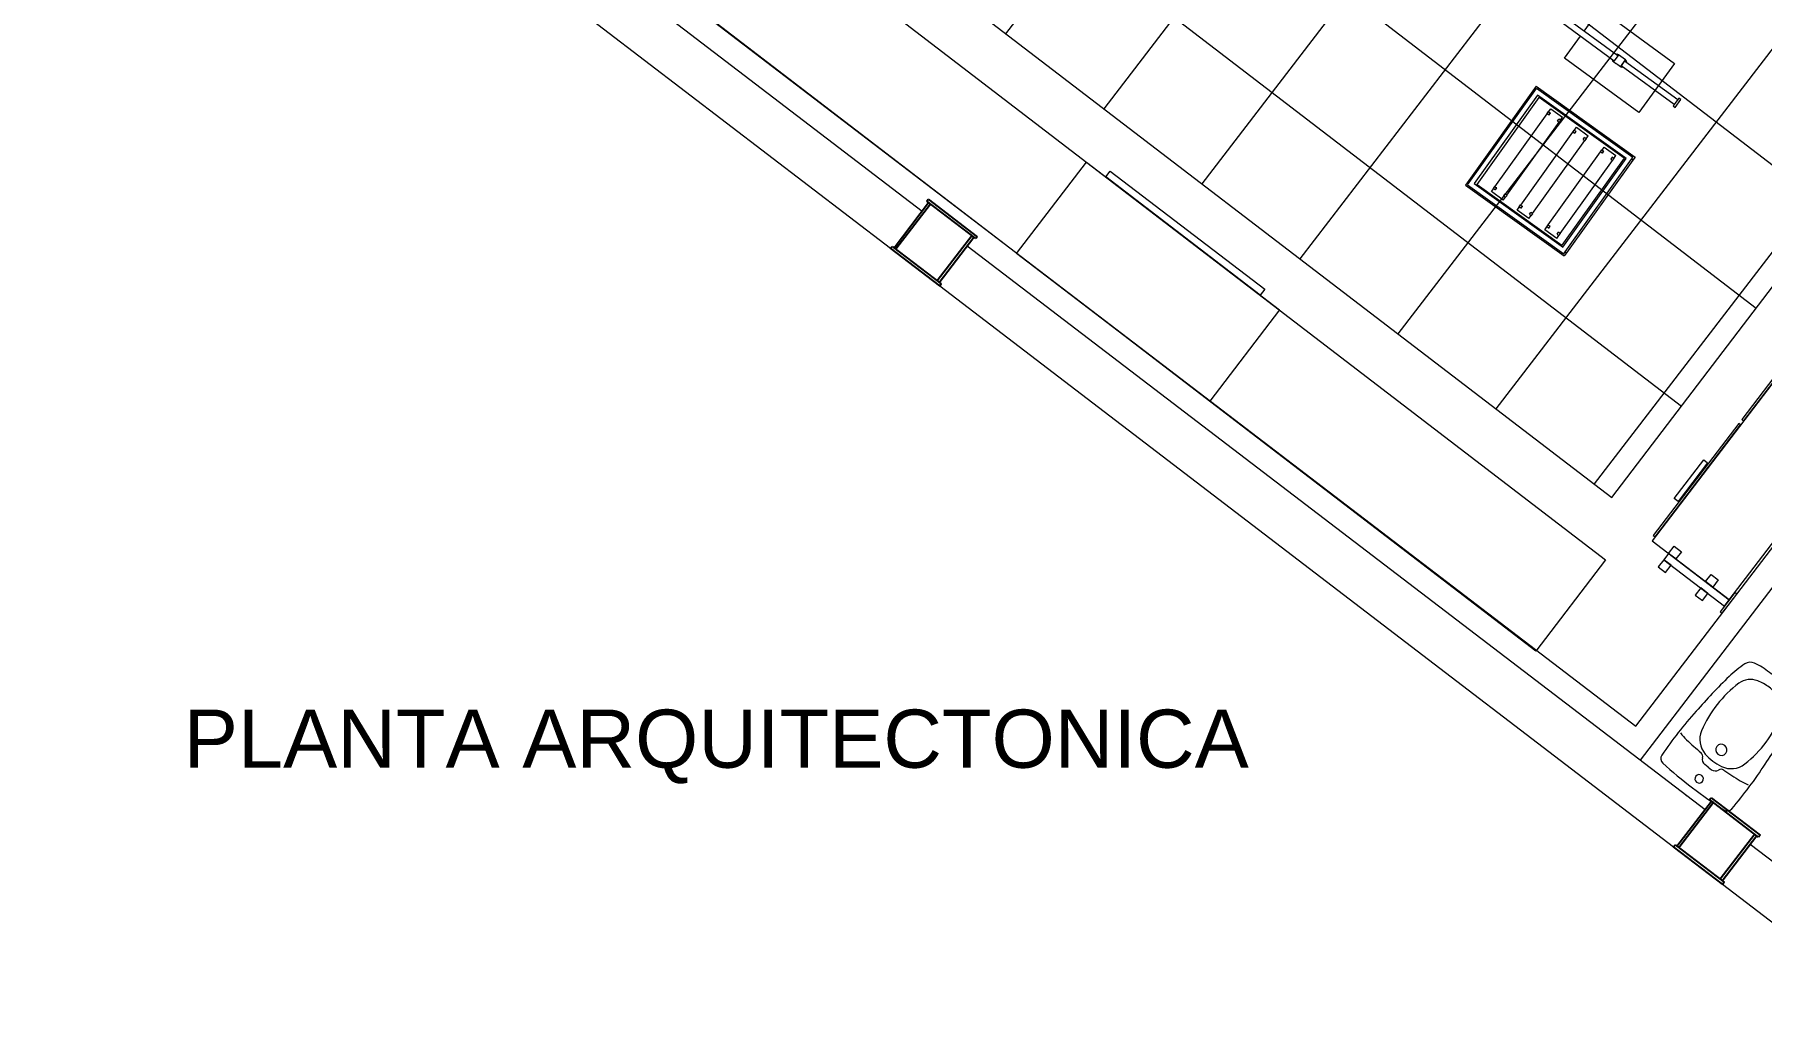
# Model space of a CAD drawing. Header units: metres. Extents: x 2712 to 2857, y 1386 to 1404.
# Drawn here: x 2712.41 to 2719.52, y 1388.57 to 1392.61 of the extents above; entities that cross this region are included whole.
import ezdxf
from ezdxf.enums import TextEntityAlignment as Align

# ---------------------------------------------------------------- set-up
doc = ezdxf.new("R2010")
doc.units = ezdxf.units.M
for name, color, linetype, lineweight in [('MOBILIARIO', 35, 'Continuous', 0), ('Muro Tbroca', 5, 'Continuous', 9), ('Muros', 1, 'Continuous', 0)]:
    doc.layers.add(name, color=color, linetype=linetype, lineweight=lineweight)
doc.styles.add('SWIS', font='swissel.ttf')

# ---------------------------------------------------------------- blocks, each defined once
blk = doc.blocks.new('GO-BI')
for q in [(-0.018, -0.147), (0.018, -0.147)]:
    blk.add_line((0, -0.147), q)
for centre, radius, start, end in [((1.566, -0.1666), 1.75, 176.82966, 184.33895), ((-0.1564, -0.0712), 0.025, 94.54129, 176.82966), ((0, -2.04), 2, 90, 94.54129), ((0, -0.086), 0.0175, 90, 270), ((0, -2.04), 2, 85.45871, 90), ((0, -0.086), 0.0175, 270, 90), ((0.1564, -0.0712), 0.025, 3.17034, 85.45871), ((-1.566, -0.1666), 1.75, 355.66105, 3.17034), ((-0.112, -0.431), 0.25, 96.14145, 104.75748), ((0, -1.3744), 1.2, 92.80603, 96.63948), ((-0.024, -0.2714), 0.091, 101.44547, 165.64491), ((-0.06, -0.1558), 0.02, 273.59528, 338.9803), ((0, -0.39), 0.212, 90, 101.44547), ((-0.018, -0.172), 0.025, 90, 158.97634), ((0, -0.236), 0.023, 90, 270), ((0, -0.39), 0.212, 78.55453, 90), ((0, -0.236), 0.023, 270, 90), ((0.018, -0.172), 0.025, 21.02366, 90), ((0.06, -0.1558), 0.02, 201.0197, 266.40472), ((0.024, -0.2714), 0.091, 14.35509, 78.55453), ((0, -1.3744), 1.2, 83.36052, 87.19397), ((0.112, -0.431), 0.25, 75.24252, 83.85855), ((0.348, -0.3666), 0.475, 165.64491, 196.00933), ((-0.348, -0.3666), 0.475, 343.99067, 14.35509), ((2.3151, -0.1268), 2.5, 183.94909, 188.47255), ((-2.3151, -0.1268), 2.5, 351.52745, 356.05091), ((0.2874, -0.4289), 0.45, 188.47255, 199.09677), ((-0.2874, -0.4289), 0.45, 340.90323, 351.52745), ((-0.0317, -0.4756), 0.08, 196.00933, 254.00915), ((0, -0.365), 0.195, 254.00915, 270), ((0, -0.365), 0.195, 270, 285.99085), ((0.0317, -0.4756), 0.08, 285.99085, 343.99067), ((-0.1, -0.563), 0.04, 199.09677, 258.58661), ((-0.0495, -0.3591), 0.25, 256.49473, 264.65351), ((0, 0.74), 1.35, 266.90765, 270), ((0, 0.74), 1.35, 270, 273.09235), ((0.0495, -0.3591), 0.25, 275.34649, 283.50527), ((0.1, -0.563), 0.04, 281.41339, 340.90323)]:
    blk.add_arc(centre, radius, start, end)
blk.add_point((0, 0))

msp = doc.modelspace()

# ---------------------------------------------------------------- hatches: boundary and pattern name
at = {"layer": 'MOBILIARIO', "lineweight": 5, "true_color": 0xc7c8ca}
h = msp.add_hatch(dxfattribs=at)
h.set_pattern_fill('ANSI37', color=9, scale=0.16, angle=187.5)
h.set_pattern_definition([(232.5, (2961.3069, 1433.8867), (0.4030235, -0.3092508), []), (322.5, (2961.3069, 1433.8867), (0.3092508, 0.4030235), [])])
h.paths.add_polyline_path([(2720.7292, 1393.1017), (2717.5458, 1395.5384), (2715.718, 1393.14), (2718.9014, 1390.7033)])

# ---------------------------------------------------------------- linework, layer by layer
for p, q in [((2715.9484, 1391.7303), (2716.0906, 1391.9162)), ((2716.0985, 1391.9101), (2715.9564, 1391.7242)), ((2716.0826, 1391.9223), (2716.0887, 1391.9302)), ((2716.2844, 1391.768), (2716.0826, 1391.9223)), ((2716.0887, 1391.9302), (2716.2905, 1391.7759)), ((2716.2685, 1391.7801), (2716.1264, 1391.5942)), ((2716.1343, 1391.5882), (2716.2765, 1391.774)), ((2716.2765, 1391.774), (2716.2685, 1391.7801)), ((2716.2905, 1391.7759), (2716.2844, 1391.768)), ((2715.9344, 1391.7284), (2715.9405, 1391.7364)), ((2715.9344, 1391.7284), (2715.9405, 1391.7364)), ((2716.1362, 1391.5741), (2715.9344, 1391.7284)), ((2715.9405, 1391.7364), (2716.1423, 1391.5821)), ((2716.1362, 1391.5741), (2716.1423, 1391.5821)), ((2716.1423, 1391.5821), (2716.1362, 1391.5741)), ((2719.1688, 1389.2678), (2719.311, 1389.4536)), ((2719.3189, 1389.4476), (2719.1768, 1389.2617)), ((2719.303, 1389.4597), (2719.3091, 1389.4677)), ((2719.5048, 1389.3054), (2719.303, 1389.4597)), ((2719.3091, 1389.4677), (2719.5109, 1389.3134)), ((2719.311, 1389.4536), (2719.3189, 1389.4476)), ((2719.4889, 1389.3176), (2719.3468, 1389.1317)), ((2719.3547, 1389.1256), (2719.4968, 1389.3115)), ((2719.5109, 1389.3134), (2719.5048, 1389.3054)), ((2719.1548, 1389.2659), (2719.1609, 1389.2738)), ((2719.3566, 1389.1116), (2719.1548, 1389.2659)), ((2719.1609, 1389.2738), (2719.3626, 1389.1195)), ((2719.3566, 1389.1116), (2719.3626, 1389.1195)), ((2719.3626, 1389.1195), (2719.3566, 1389.1116))]:
    msp.add_line(p, q)
at = {"layer": 'MOBILIARIO', "transparency": 33554687}
for p, q in [((2718.6927, 1392.6598), (2718.9108, 1392.5004)), ((2718.9256, 1392.5205), (2718.7074, 1392.6799)), ((2718.9057, 1392.5041), (2718.9028, 1392.5001)), ((2718.9028, 1392.5001), (2718.9108, 1392.5004)), ((2718.9028, 1392.5001), (2718.9079, 1392.4963)), ((2718.9057, 1392.5041), (2718.9108, 1392.5004)), ((2718.9108, 1392.5004), (2718.9079, 1392.4963)), ((2718.9079, 1392.4963), (2718.918, 1392.4889)), ((2718.9256, 1392.5205), (2718.9108, 1392.5004)), ((2718.9261, 1392.483), (2718.918, 1392.4889)), ((2718.9234, 1392.5283), (2718.9204, 1392.5242)), ((2718.9256, 1392.5205), (2718.9204, 1392.5242)), ((2718.9234, 1392.5283), (2718.9285, 1392.5245)), ((2718.9234, 1392.5283), (2718.9256, 1392.5205)), ((2718.9285, 1392.5245), (2718.9256, 1392.5205)), ((2718.9362, 1392.4757), (2718.9261, 1392.483)), ((2718.9568, 1392.5039), (2718.9285, 1392.5245)), ((2718.9362, 1392.4757), (2718.9568, 1392.5039)), ((2718.9391, 1392.4797), (2718.9362, 1392.4757)), ((2718.9538, 1392.4998), (2718.9391, 1392.4797)), ((2718.9413, 1392.4719), (2718.9391, 1392.4797)), ((2719.1572, 1392.3203), (2718.9391, 1392.4797)), ((2718.9442, 1392.476), (2718.9391, 1392.4797)), ((2718.9568, 1392.5039), (2718.9538, 1392.4998)), ((2718.9619, 1392.5001), (2718.9538, 1392.4998)), ((2718.9538, 1392.4998), (2719.172, 1392.3404)), ((2718.9538, 1392.4998), (2718.9589, 1392.4961)), ((2718.9619, 1392.5001), (2718.9568, 1392.5039)), ((2718.9619, 1392.5001), (2718.9589, 1392.4961)), ((2718.9413, 1392.4719), (2718.9362, 1392.4757)), ((2718.9442, 1392.476), (2718.9413, 1392.4719)), ((2719.172, 1392.3404), (2719.1572, 1392.3203)), ((2719.1609, 1392.3083), (2719.1845, 1392.3406)), ((2719.1764, 1392.3465), (2719.172, 1392.3404)), ((2719.1845, 1392.3406), (2719.1764, 1392.3465)), ((2719.1572, 1392.3203), (2719.1528, 1392.3142)), ((2719.1528, 1392.3142), (2719.1609, 1392.3083))]:
    msp.add_line(p, q, dxfattribs=at)
at = {"layer": 'MOBILIARIO'}
for p, q in [((2718.5898, 1392.3949), (2718.2987, 1391.9884)), ((2718.3071, 1391.9897), (2718.5912, 1392.3865)), ((2718.5958, 1392.3586), (2718.335, 1391.9944)), ((2718.3465, 1391.9915), (2718.6022, 1392.3486)), ((2718.5898, 1392.3949), (2718.9964, 1392.1038)), ((2718.988, 1392.1024), (2718.5912, 1392.3865)), ((2718.6048, 1392.3522), (2718.5958, 1392.3586)), ((2718.6022, 1392.3486), (2718.6048, 1392.3522)), ((2718.9514, 1392.0986), (2718.6022, 1392.3486)), ((2718.9539, 1392.1022), (2718.6048, 1392.3522)), ((2718.4203, 1391.9817), (2718.6353, 1392.2819)), ((2718.6345, 1392.2825), (2718.6403, 1392.2906)), ((2718.6345, 1392.2825), (2718.6353, 1392.2819)), ((2718.6418, 1392.2772), (2718.6353, 1392.2819)), ((2718.6411, 1392.29), (2718.6403, 1392.2906)), ((2718.6411, 1392.29), (2718.6498, 1392.3022)), ((2718.6411, 1392.29), (2718.6477, 1392.2853)), ((2718.6477, 1392.2853), (2718.6418, 1392.2772)), ((2718.6424, 1392.2768), (2718.6418, 1392.2772)), ((2718.6424, 1392.2768), (2718.6482, 1392.2849)), ((2718.6482, 1392.2849), (2718.6477, 1392.2853)), ((2718.6498, 1392.3022), (2718.6986, 1392.2673)), ((2718.6899, 1392.2551), (2718.6986, 1392.2673)), ((2718.4691, 1391.9468), (2718.684, 1392.247)), ((2718.526, 1391.906), (2718.741, 1392.2062)), ((2718.6769, 1392.2521), (2718.6827, 1392.2602)), ((2718.6769, 1392.2521), (2718.684, 1392.247)), ((2718.6899, 1392.2551), (2718.6827, 1392.2602)), ((2718.684, 1392.247), (2718.6849, 1392.2464)), ((2718.6849, 1392.2464), (2718.6907, 1392.2545)), ((2718.6907, 1392.2545), (2718.6899, 1392.2551)), ((2718.7401, 1392.2068), (2718.746, 1392.2149)), ((2718.7401, 1392.2068), (2718.741, 1392.2062)), ((2718.7475, 1392.2015), (2718.741, 1392.2062)), ((2718.7468, 1392.2144), (2718.746, 1392.2149)), ((2718.7468, 1392.2144), (2718.7555, 1392.2265)), ((2718.7468, 1392.2144), (2718.7534, 1392.2096)), ((2718.7534, 1392.2096), (2718.7475, 1392.2015)), ((2718.7481, 1392.2011), (2718.7475, 1392.2015)), ((2718.7481, 1392.2011), (2718.7539, 1392.2092)), ((2718.7539, 1392.2092), (2718.7534, 1392.2096)), ((2718.7555, 1392.2265), (2718.8043, 1392.1916)), ((2718.5748, 1391.8711), (2718.7897, 1392.1713)), ((2718.6398, 1391.8245), (2718.8548, 1392.1247)), ((2718.7826, 1392.1764), (2718.7884, 1392.1845)), ((2718.7826, 1392.1764), (2718.7897, 1392.1713)), ((2718.7956, 1392.1794), (2718.7884, 1392.1845)), ((2718.7897, 1392.1713), (2718.7906, 1392.1707)), ((2718.7906, 1392.1707), (2718.7964, 1392.1788)), ((2718.7956, 1392.1794), (2718.8043, 1392.1916)), ((2718.7964, 1392.1788), (2718.7956, 1392.1794)), ((2718.854, 1392.1253), (2718.8598, 1392.1334)), ((2718.854, 1392.1253), (2718.8548, 1392.1247)), ((2718.8614, 1392.12), (2718.8548, 1392.1247)), ((2718.8606, 1392.1328), (2718.8598, 1392.1334)), ((2718.8606, 1392.1328), (2718.8693, 1392.145)), ((2718.8606, 1392.1328), (2718.8672, 1392.1281)), ((2718.8672, 1392.1281), (2718.8614, 1392.12)), ((2718.8619, 1392.1196), (2718.8678, 1392.1277)), ((2718.8678, 1392.1277), (2718.8672, 1392.1281)), ((2718.8693, 1392.145), (2718.9181, 1392.1101)), ((2718.6886, 1391.7896), (2718.9036, 1392.0898)), ((2718.9514, 1392.0986), (2718.6957, 1391.7415)), ((2718.6993, 1391.7335), (2718.9601, 1392.0978)), ((2718.7093, 1391.7133), (2718.9825, 1392.0947)), ((2718.9874, 1392.0912), (2718.7142, 1391.7098)), ((2718.8619, 1392.1196), (2718.8614, 1392.12)), ((2718.9022, 1392.103), (2718.8964, 1392.0949)), ((2718.8964, 1392.0949), (2718.9036, 1392.0898)), ((2718.9094, 1392.0979), (2718.9022, 1392.103)), ((2718.9036, 1392.0898), (2718.9044, 1392.0892)), ((2718.9044, 1392.0892), (2718.9102, 1392.0973)), ((2718.9094, 1392.0979), (2718.9181, 1392.1101)), ((2718.9102, 1392.0973), (2718.9094, 1392.0979)), ((2718.9539, 1392.1022), (2718.9514, 1392.0986)), ((2718.9601, 1392.0978), (2718.9539, 1392.1022)), ((2718.9825, 1392.0947), (2718.988, 1392.1024)), ((2718.9874, 1392.0912), (2718.9825, 1392.0947)), ((2718.9964, 1392.1038), (2718.9874, 1392.0912)), ((2718.2987, 1391.9884), (2718.7053, 1391.6972)), ((2718.3071, 1391.9897), (2718.7039, 1391.7056)), ((2718.335, 1391.9944), (2718.344, 1391.988)), ((2718.344, 1391.988), (2718.3465, 1391.9915)), ((2718.344, 1391.988), (2718.6931, 1391.7379)), ((2718.3465, 1391.9915), (2718.6957, 1391.7415)), ((2718.4137, 1391.9742), (2718.4195, 1391.9823)), ((2718.4203, 1391.9817), (2718.4195, 1391.9823)), ((2718.4203, 1391.9817), (2718.4269, 1391.977)), ((2718.4058, 1391.9614), (2718.4145, 1391.9736)), ((2718.4545, 1391.9265), (2718.4058, 1391.9614)), ((2718.4137, 1391.9742), (2718.4145, 1391.9736)), ((2718.4211, 1391.9689), (2718.4145, 1391.9736)), ((2718.4269, 1391.977), (2718.4211, 1391.9689)), ((2718.4216, 1391.9685), (2718.4211, 1391.9689)), ((2718.4216, 1391.9685), (2718.4275, 1391.9766)), ((2718.4275, 1391.9766), (2718.4269, 1391.977)), ((2718.4545, 1391.9265), (2718.4633, 1391.9387)), ((2718.4561, 1391.9438), (2718.4619, 1391.9519)), ((2718.4561, 1391.9438), (2718.4633, 1391.9387)), ((2718.4691, 1391.9468), (2718.4619, 1391.9519)), ((2718.4633, 1391.9387), (2718.4641, 1391.9381)), ((2718.4641, 1391.9381), (2718.4699, 1391.9462)), ((2718.4699, 1391.9462), (2718.4691, 1391.9468)), ((2718.5115, 1391.8857), (2718.5202, 1391.8979)), ((2718.5602, 1391.8508), (2718.5115, 1391.8857)), ((2718.5194, 1391.8985), (2718.5252, 1391.9066)), ((2718.5194, 1391.8985), (2718.5202, 1391.8979)), ((2718.5268, 1391.8932), (2718.5202, 1391.8979)), ((2718.526, 1391.906), (2718.5252, 1391.9066)), ((2718.526, 1391.906), (2718.5326, 1391.9013)), ((2718.5326, 1391.9013), (2718.5268, 1391.8932)), ((2718.5273, 1391.8928), (2718.5268, 1391.8932)), ((2718.5273, 1391.8928), (2718.5331, 1391.9009)), ((2718.5331, 1391.9009), (2718.5326, 1391.9013)), ((2718.5602, 1391.8508), (2718.569, 1391.863)), ((2718.5618, 1391.8681), (2718.5676, 1391.8762)), ((2718.5618, 1391.8681), (2718.569, 1391.863)), ((2718.5748, 1391.8711), (2718.5676, 1391.8762)), ((2718.569, 1391.863), (2718.5698, 1391.8624)), ((2718.5698, 1391.8624), (2718.5756, 1391.8705)), ((2718.5756, 1391.8705), (2718.5748, 1391.8711)), ((2718.6253, 1391.8042), (2718.634, 1391.8164)), ((2718.6741, 1391.7693), (2718.6253, 1391.8042)), ((2718.6332, 1391.817), (2718.639, 1391.8251)), ((2718.6332, 1391.817), (2718.634, 1391.8164)), ((2718.6406, 1391.8117), (2718.634, 1391.8164)), ((2718.6398, 1391.8245), (2718.639, 1391.8251)), ((2718.6398, 1391.8245), (2718.6464, 1391.8198)), ((2718.6464, 1391.8198), (2718.6406, 1391.8117)), ((2718.6412, 1391.8113), (2718.6406, 1391.8117)), ((2718.6412, 1391.8113), (2718.647, 1391.8194)), ((2718.647, 1391.8194), (2718.6464, 1391.8198)), ((2718.6741, 1391.7693), (2718.6828, 1391.7815)), ((2718.6756, 1391.7866), (2718.6815, 1391.7947)), ((2718.6756, 1391.7866), (2718.6828, 1391.7815)), ((2718.6886, 1391.7896), (2718.6815, 1391.7947)), ((2718.6828, 1391.7815), (2718.6836, 1391.7809)), ((2718.6836, 1391.7809), (2718.6894, 1391.789)), ((2718.6894, 1391.789), (2718.6886, 1391.7896)), ((2718.6957, 1391.7415), (2718.6931, 1391.7379)), ((2718.6931, 1391.7379), (2718.6993, 1391.7335)), ((2718.7039, 1391.7056), (2718.7093, 1391.7133)), ((2718.7142, 1391.7098), (2718.7053, 1391.6972)), ((2718.7093, 1391.7133), (2718.7142, 1391.7098))]:
    msp.add_line(p, q, dxfattribs=at)
at = {"layer": 'MOBILIARIO', "color": 252, "lineweight": 5, "true_color": 0x939598}
msp.add_lwpolyline([(2717.5458, 1395.5384), (2715.718, 1393.14), (2718.9014, 1390.7033), (2720.7292, 1393.1017)], close=True, dxfattribs=at)
at = {"layer": 'MOBILIARIO'}
for points in [[(2715.3992, 1393.1114), (2718.8756, 1390.4469), (2718.588, 1390.0708), (2715.1116, 1392.7353)], [(2717.5346, 1391.4754), (2717.247, 1391.0994), (2716.4526, 1391.7068), (2716.7402, 1392.0828)], [(2716.8196, 1392.0221), (2716.8378, 1392.0458), (2717.4733, 1391.5599), (2717.4551, 1391.5361)], [(2719.3842, 1390.282), (2720.1252, 1391.2511), (2719.8075, 1391.4941), (2719.0664, 1390.525)], [(2719.443, 1391.0175), (2719.7954, 1391.4782), (2719.7874, 1391.4843), (2719.4351, 1391.0235)], [(2719.0786, 1390.5408), (2719.4309, 1391.0016), (2719.4229, 1391.0076), (2719.0706, 1390.5469)], [(2719.1577, 1390.6985), (2719.2792, 1390.8574), (2719.2951, 1390.8453), (2719.1736, 1390.6864)], [(2719.1219, 1390.3944), (2719.1447, 1390.4242), (2719.1149, 1390.447), (2719.0921, 1390.4172)], [(2719.3644, 1390.2562), (2719.3842, 1390.282), (2719.1346, 1390.4728), (2719.1149, 1390.447)], [(2719.2735, 1390.2785), (2719.2962, 1390.3083), (2719.2665, 1390.3311), (2719.2437, 1390.3013)], [(2719.3542, 1390.2263), (2719.4149, 1390.3057), (2719.407, 1390.3118), (2719.3462, 1390.2323)]]:
    msp.add_lwpolyline(points, close=True, dxfattribs=at)
at = {"layer": 'MOBILIARIO', "transparency": 33554687}
for points in [[(2718.787, 1392.6218), (2718.8532, 1392.7125), (2719.1587, 1392.4892)], [(2719.1587, 1392.4892), (2719.0114, 1392.2877), (2718.706, 1392.511), (2718.7722, 1392.6017)]]:
    msp.add_lwpolyline(points, dxfattribs=at)
at = {"layer": 'MOBILIARIO', "ltscale": 0.0001}
for points in [[(2719.1872, 1390.4798), (2719.1644, 1390.45), (2719.1346, 1390.4728), (2719.1574, 1390.5026)], [(2719.3388, 1390.3639), (2719.316, 1390.3341), (2719.2862, 1390.3569), (2719.309, 1390.3867)]]:
    msp.add_lwpolyline(points, close=True, dxfattribs=at)
at = {"layer": 'Muro Tbroca'}
msp.add_lwpolyline([(2712.4128, 1400.9728), (2717.3115, 1397.2268), (2718.0264, 1396.6801), (2717.9657, 1396.6007), (2717.2508, 1397.1474), (2714.3325, 1393.3311), (2718.9994, 1389.7624), (2721.8545, 1393.4961), (2721.934, 1393.4353), (2719.0177, 1389.6225)], dxfattribs=at)
at = {"layer": 'Muros'}
for p, q in [((2714.1924, 1393.3124), (2716.0639, 1391.8813)), ((2714.0709, 1393.1535), (2715.9344, 1391.7284)), ((2716.2498, 1391.7391), (2719.2843, 1389.4187)), ((2716.1362, 1391.5742), (2719.1548, 1389.2659)), ((2719.4701, 1389.2766), (2720.1898, 1388.7263)), ((2719.3566, 1389.1116), (2720.0683, 1388.5673))]:
    msp.add_line(p, q, dxfattribs=at)

# ---------------------------------------------------------------- block references
at = {"layer": 'MOBILIARIO', "rotation": 142.5957196488428}
msp.add_blockref('GO-BI', (2719.208, 1389.477), dxfattribs=at)

# ---------------------------------------------------------------- texts
at = {"color": 18, "true_color": 0x000000, "style": 'SWIS'}
msp.add_text('PLANTA ARQUITECTONICA', height=0.2392, dxfattribs=at).set_placement((2715.2172, 1389.5908), align=Align.CENTER)

doc.saveas('drawing.dxf')
